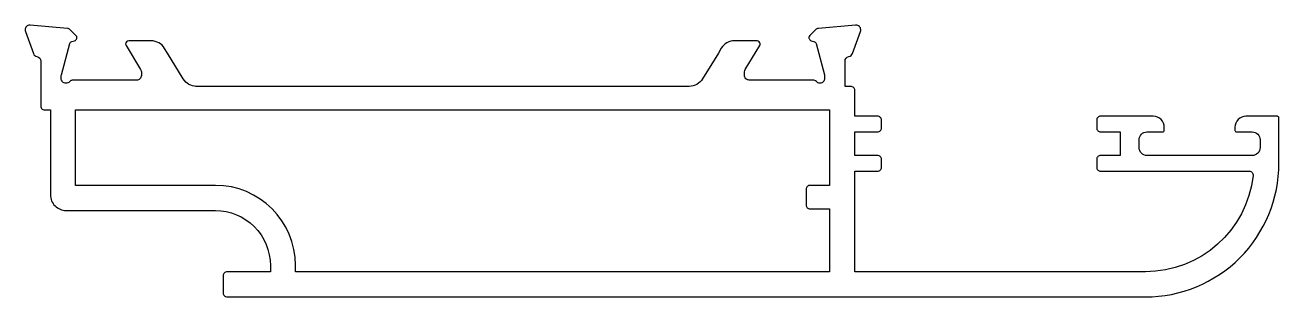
# Model space of a CAD drawing. Extents: x 489.9 to 569.7, y 588.4 to 605.7.
import ezdxf

# ---------------------------------------------------------------- set-up
doc = ezdxf.new("R2010")
doc.units = 0
doc.layers.get('0').update_dxf_attribs({"linetype": 'CONTINUOUS'})

msp = doc.modelspace()

# ---------------------------------------------------------------- linework, layer by layer
msp.add_lwpolyline([(500.802, 601.758, -0.261434), (499.948, 602.237), (498.948, 603.876), (498.764, 604.178, 0.261434), (497.91, 604.657), (496.485, 604.657, 0.414214), (496.285, 604.457, 0.137852), (496.314, 604.353), (497.241, 602.834, -0.137852), (497.285, 602.678), (497.285, 602.457, -0.414214), (496.985, 602.157), (492.889, 602.157, 0.176012), (492.708, 602.06, -0.213422), (492.485, 601.96, -0.414214), (492.185, 602.26), (492.185, 602.421, -0.065543), (492.195, 602.498), (492.726, 604.48, -0.267949), (492.867, 604.622), (493.036, 604.667, 0.267949), (493.178, 604.809, 0.065543), (493.185, 604.86, 0.198912), (493.126, 605.002), (492.762, 605.365, 0.176327), (492.576, 605.452), (490.211, 605.659, 0.02182), (490.185, 605.66, 0.414214), (489.885, 605.36, 0.091642), (489.902, 605.26), (490.416, 603.847, 0.263725), (490.641, 603.655, -0.359508), (490.885, 603.36), (490.885, 600.563, 0.476612), (491.129, 600.261), (491.497, 600.261), (491.497, 594.861, 0.414214), (492.497, 593.861), (501.997, 593.861, -0.414214), (505.497, 590.361), (505.497, 589.961), (502.747, 589.961, 0.414214), (502.497, 589.711), (502.497, 588.611, 0.414214), (502.747, 588.361), (561.197, 588.361, 0.414214), (569.697, 596.861), (569.697, 599.761, 0.414214), (569.597, 599.861), (567.597, 599.861, 0.414214), (566.897, 599.161), (566.897, 598.961, 0.414214), (566.997, 598.861), (567.997, 598.861, -0.414214), (568.497, 598.361), (568.497, 597.861, -0.414214), (567.997, 597.361), (561.297, 597.361, -0.414214), (560.797, 597.861), (560.797, 598.361, -0.414214), (561.297, 598.861), (562.297, 598.861, 0.414214), (562.397, 598.961), (562.397, 599.161, 0.414214), (561.697, 599.861), (558.347, 599.861, 0.414214), (558.097, 599.611), (558.097, 599.111, 0.414214), (558.347, 598.861), (559.597, 598.861), (559.597, 597.361), (558.347, 597.361, 0.414214), (558.097, 597.111), (558.097, 596.611, 0.414214), (558.347, 596.361), (567.805, 596.361, -0.447718), (568.053, 596.083, -0.381484), (561.197, 589.961), (542.697, 589.961), (542.697, 596.361), (544.147, 596.361, 0.414214), (544.397, 596.611), (544.397, 597.111, 0.414214), (544.147, 597.361), (542.697, 597.361), (542.697, 598.861), (544.147, 598.861, 0.414214), (544.397, 599.111), (544.397, 599.611, 0.414214), (544.147, 599.861), (542.697, 599.861), (542.697, 601.509, 0.414214), (542.447, 601.759), (542.079, 601.759), (542.079, 603.361, -0.359508), (542.322, 603.656, 0.263725), (542.547, 603.848), (543.061, 605.261, 0.091642), (543.079, 605.361, 0.414214), (542.779, 605.661, 0.02182), (542.753, 605.66), (540.387, 605.453, 0.176327), (540.201, 605.367), (539.837, 605.003, 0.198912), (539.779, 604.861, 0.065543), (539.786, 604.81, 0.267949), (539.927, 604.668), (540.096, 604.623, -0.267949), (540.238, 604.481), (540.769, 602.5, -0.065543), (540.779, 602.422), (540.779, 602.261, -0.414214), (540.479, 601.961, -0.213422), (540.255, 602.061, 0.213422), (540.032, 602.161), (535.979, 602.161, -0.414214), (535.679, 602.461), (535.679, 602.682, -0.137852), (535.723, 602.839), (536.65, 604.357, 0.137852), (536.679, 604.461, 0.414214), (536.479, 604.661), (535.053, 604.661, 0.261434), (534.2, 604.182), (534.016, 603.88), (533.015, 602.24, -0.261434), (532.161, 601.761), (500.723, 601.761)], format="xyb")
msp.add_lwpolyline([(539.847, 593.962), (541.097, 593.962), (541.097, 589.961), (507.097, 589.961), (507.097, 590.361, 0.414179), (501.997, 595.462), (493.097, 595.462), (493.097, 600.261), (541.097, 600.261), (541.097, 595.462), (539.847, 595.462, 0.414214), (539.597, 595.212), (539.597, 594.212, 0.414214)], format="xyb", close=True)

doc.saveas('drawing.dxf')
